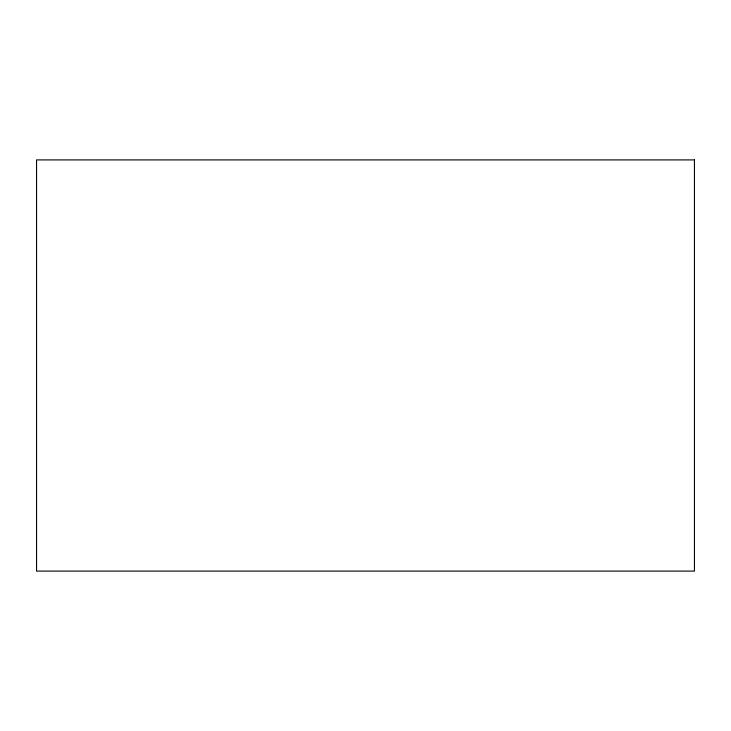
<?xml version="1.0" encoding="UTF-8"?>
<svg xmlns="http://www.w3.org/2000/svg" width="731" height="731" viewBox="0 0 731 731"><rect width="100%" height="100%" fill="white"/><g stroke="black" fill="none" stroke-linecap="round" stroke-linejoin="round"><path stroke-width="1.1" d="M694.45 159.906L36.55 159.906L36.55 571.094L694.45 571.094L694.45 159.906"/></g></svg>
